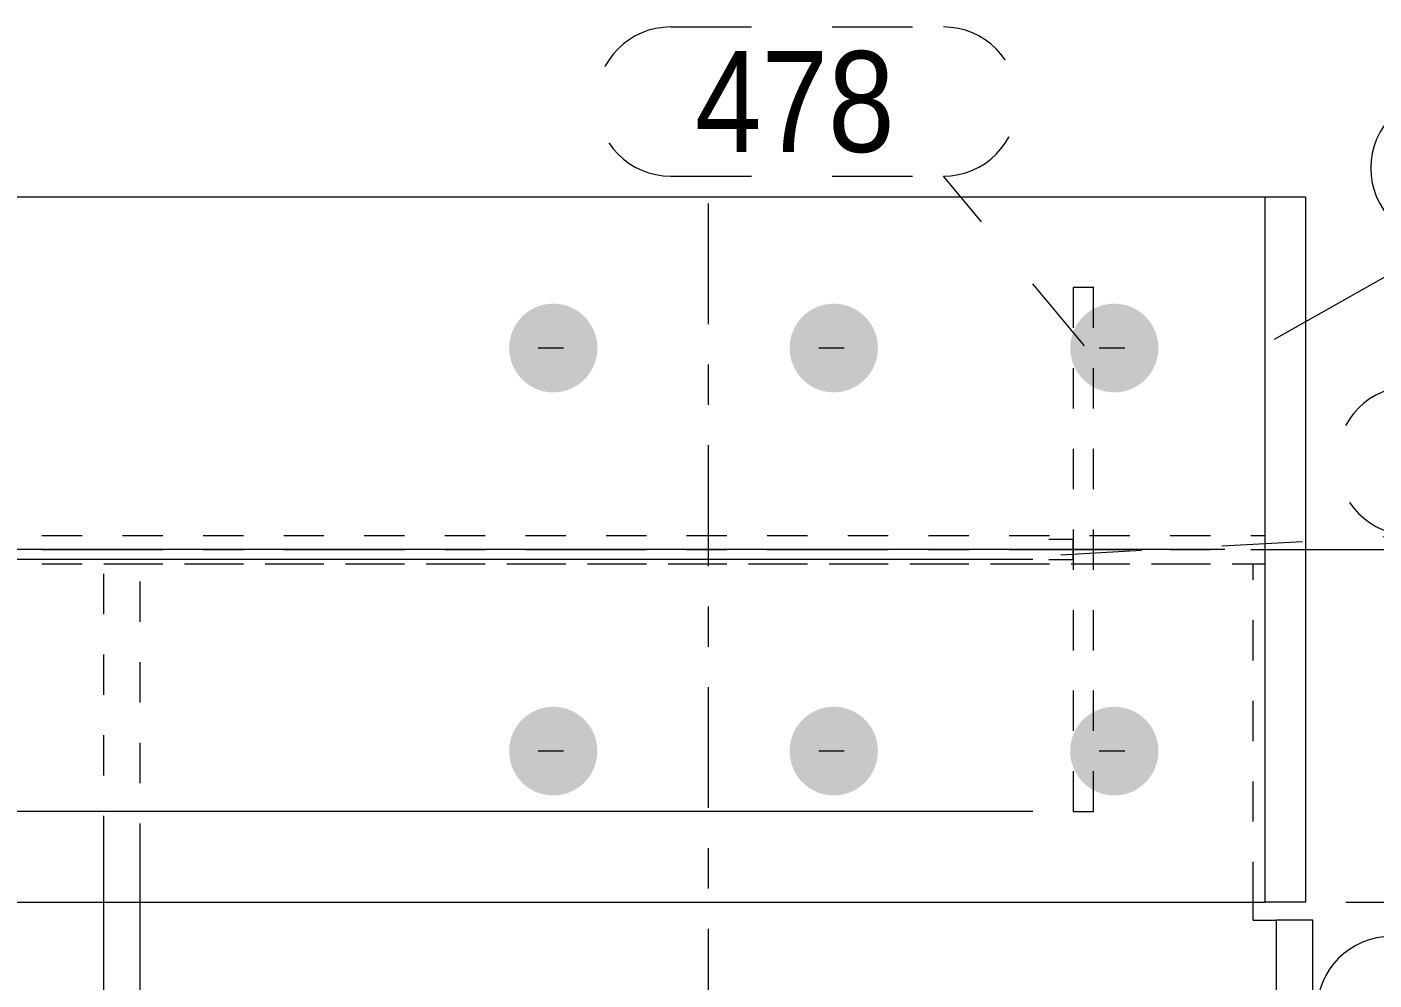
# Model space of a CAD drawing. Header units: millimetres. Extents: x 2 to 825, y 1 to 579.
# Drawn here: x 594.41 to 627.84, y 357.94 to 381.58 of the extents above; entities that cross this region are included whole.
import ezdxf

# ---------------------------------------------------------------- set-up
doc = ezdxf.new("R2010")
doc.units = ezdxf.units.MM
for name, pattern in [('XKITLINE00', [0]), ('XKITLINE01', [4, 1, -1, 1, -1]), ('XKITLINE02', [4, 2, -2]), ('XKITLINE03', [6, 3, -1, 1, -1])]:
    doc.linetypes.add(name, pattern=pattern)
for name, color, linetype, lineweight in [('Bolt', 3, 'Continuous', 0), ('Dimensions', 7, 'Continuous', 0), ('Part', 2, 'Continuous', 0), ('PartMark', 7, 'Continuous', 0)]:
    doc.layers.add(name, color=color, linetype=linetype, lineweight=lineweight)
doc.styles.add('ARIAL', font='ARIAL.TTF')

# ---------------------------------------------------------------- blocks, each defined once
blk = doc.blocks.new('*A123')
at = {"layer": 'Bolt'}
for points in [[(608.568, 373.591), (608.567, 373.564), (608.565, 373.537), (608.563, 373.51), (608.56, 373.483), (608.556, 373.457), (608.552, 373.43), (608.547, 373.403), (608.542, 373.377), (608.536, 373.351), (608.529, 373.325), (608.521, 373.299), (608.513, 373.273), (608.504, 373.247), (608.495, 373.222), (608.485, 373.197), (608.474, 373.172), (608.463, 373.148), (608.451, 373.123), (608.439, 373.099), (608.426, 373.076), (608.413, 373.053), (608.399, 373.03), (608.384, 373.007), (608.369, 372.985), (608.353, 372.963), (608.337, 372.941), (608.32, 372.92), (608.303, 372.9), (608.285, 372.879), (608.267, 372.86), (608.248, 372.84), (608.229, 372.821), (608.209, 372.803), (608.189, 372.785), (608.168, 372.768), (608.147, 372.751), (608.126, 372.735), (608.104, 372.719), (608.082, 372.703), (608.06, 372.689), (608.037, 372.675), (608.014, 372.661), (607.99, 372.648), (607.966, 372.635), (607.942, 372.624), (607.918, 372.612), (607.893, 372.602), (607.868, 372.592), (607.843, 372.582), (607.818, 372.574), (607.792, 372.565), (607.766, 372.558), (607.74, 372.551), (607.714, 372.545), (607.688, 372.539), (607.661, 372.534), (607.635, 372.53), (607.608, 372.526), (607.582, 372.523), (607.555, 372.521), (607.528, 372.519), (607.501, 372.518), (607.474, 372.518), (607.448, 372.518), (607.421, 372.519), (607.394, 372.521), (607.367, 372.523), (607.34, 372.526), (607.314, 372.53), (607.287, 372.534), (607.261, 372.539), (607.235, 372.545), (607.209, 372.551), (607.183, 372.558), (607.157, 372.565), (607.131, 372.574), (607.106, 372.582), (607.081, 372.592), (607.056, 372.602), (607.031, 372.612), (607.007, 372.624), (606.983, 372.635), (606.959, 372.648), (606.935, 372.661), (606.912, 372.675), (606.889, 372.689), (606.867, 372.703), (606.844, 372.719), (606.823, 372.735), (606.801, 372.751), (606.78, 372.768), (606.76, 372.785), (606.74, 372.803), (606.72, 372.821), (606.701, 372.84), (606.682, 372.86), (606.664, 372.879), (606.646, 372.9), (606.629, 372.92), (606.612, 372.941), (606.596, 372.963), (606.58, 372.985), (606.565, 373.007), (606.55, 373.03), (606.536, 373.053), (606.523, 373.076), (606.51, 373.099), (606.497, 373.123), (606.485, 373.148), (606.474, 373.172), (606.464, 373.197), (606.454, 373.222), (606.444, 373.247), (606.436, 373.273), (606.428, 373.299), (606.42, 373.325), (606.413, 373.351), (606.407, 373.377), (606.401, 373.403), (606.397, 373.43), (606.392, 373.457), (606.389, 373.483), (606.386, 373.51), (606.383, 373.537), (606.382, 373.564), (606.381, 373.591), (606.38, 373.618), (606.381, 373.645), (606.382, 373.672), (606.383, 373.699), (606.386, 373.726), (606.389, 373.753), (606.392, 373.779), (606.397, 373.806), (606.401, 373.833), (606.407, 373.859), (606.413, 373.885), (606.42, 373.911), (606.428, 373.937), (606.436, 373.963), (606.444, 373.989), (606.454, 374.014), (606.464, 374.039), (606.474, 374.064), (606.485, 374.088), (606.497, 374.113), (606.51, 374.137), (606.523, 374.16), (606.536, 374.184), (606.55, 374.207), (606.565, 374.229), (606.58, 374.251), (606.596, 374.273), (606.612, 374.295), (606.629, 374.316), (606.646, 374.337), (606.664, 374.357), (606.682, 374.377), (606.701, 374.396), (606.72, 374.415), (606.74, 374.433), (606.76, 374.451), (606.78, 374.468), (606.801, 374.485), (606.823, 374.502), (606.844, 374.517), (606.867, 374.533), (606.889, 374.547), (606.912, 374.562), (606.935, 374.575), (606.959, 374.588), (606.983, 374.601), (607.007, 374.612), (607.031, 374.624), (607.056, 374.634), (607.081, 374.644), (607.106, 374.654), (607.131, 374.663), (607.157, 374.671), (607.183, 374.678), (607.209, 374.685), (607.235, 374.691), (607.261, 374.697), (607.287, 374.702), (607.314, 374.706), (607.34, 374.71), (607.367, 374.713), (607.394, 374.715), (607.421, 374.717), (607.448, 374.718), (607.474, 374.718), (607.501, 374.718), (607.528, 374.717), (607.555, 374.715), (607.582, 374.713), (607.608, 374.71), (607.635, 374.706), (607.661, 374.702), (607.688, 374.697), (607.714, 374.691), (607.74, 374.685), (607.766, 374.678), (607.792, 374.671), (607.818, 374.663), (607.843, 374.654), (607.868, 374.644), (607.893, 374.634), (607.918, 374.624), (607.942, 374.612), (607.966, 374.601), (607.99, 374.588), (608.014, 374.575), (608.037, 374.562), (608.06, 374.547), (608.082, 374.533), (608.104, 374.517), (608.126, 374.502), (608.147, 374.485), (608.168, 374.468), (608.189, 374.451), (608.209, 374.433), (608.229, 374.415), (608.248, 374.396), (608.267, 374.377), (608.285, 374.357), (608.303, 374.337), (608.32, 374.316), (608.337, 374.295), (608.353, 374.273), (608.369, 374.251), (608.384, 374.229), (608.399, 374.207), (608.413, 374.184), (608.426, 374.16), (608.439, 374.137), (608.451, 374.113), (608.463, 374.088), (608.474, 374.064), (608.485, 374.039), (608.495, 374.014), (608.504, 373.989), (608.513, 373.963), (608.521, 373.937), (608.529, 373.911), (608.536, 373.885), (608.542, 373.859), (608.547, 373.833), (608.552, 373.806), (608.556, 373.779), (608.56, 373.753), (608.563, 373.726), (608.565, 373.699), (608.567, 373.672), (608.568, 373.645), (608.568, 373.618)], [(615.529, 373.591), (615.528, 373.564), (615.527, 373.537), (615.524, 373.51), (615.521, 373.483), (615.518, 373.457), (615.514, 373.43), (615.509, 373.403), (615.503, 373.377), (615.497, 373.351), (615.49, 373.325), (615.483, 373.299), (615.474, 373.273), (615.466, 373.247), (615.456, 373.222), (615.446, 373.197), (615.436, 373.172), (615.425, 373.148), (615.413, 373.123), (615.401, 373.099), (615.388, 373.076), (615.374, 373.053), (615.36, 373.03), (615.345, 373.007), (615.33, 372.985), (615.314, 372.963), (615.298, 372.941), (615.281, 372.92), (615.264, 372.9), (615.246, 372.879), (615.228, 372.86), (615.209, 372.84), (615.19, 372.821), (615.17, 372.803), (615.15, 372.785), (615.13, 372.768), (615.109, 372.751), (615.087, 372.735), (615.066, 372.719), (615.044, 372.703), (615.021, 372.689), (614.998, 372.675), (614.975, 372.661), (614.951, 372.648), (614.928, 372.635), (614.903, 372.624), (614.879, 372.612), (614.854, 372.602), (614.829, 372.592), (614.804, 372.582), (614.779, 372.574), (614.753, 372.565), (614.728, 372.558), (614.702, 372.551), (614.675, 372.545), (614.649, 372.539), (614.623, 372.534), (614.596, 372.53), (614.57, 372.526), (614.543, 372.523), (614.516, 372.521), (614.489, 372.519), (614.463, 372.518), (614.436, 372.518), (614.409, 372.518), (614.382, 372.519), (614.355, 372.521), (614.329, 372.523), (614.302, 372.526), (614.275, 372.53), (614.249, 372.534), (614.222, 372.539), (614.196, 372.545), (614.17, 372.551), (614.144, 372.558), (614.118, 372.565), (614.093, 372.574), (614.067, 372.582), (614.042, 372.592), (614.017, 372.602), (613.992, 372.612), (613.968, 372.624), (613.944, 372.635), (613.92, 372.648), (613.897, 372.661), (613.873, 372.675), (613.85, 372.689), (613.828, 372.703), (613.806, 372.719), (613.784, 372.735), (613.763, 372.751), (613.742, 372.768), (613.721, 372.785), (613.701, 372.803), (613.681, 372.821), (613.662, 372.84), (613.643, 372.86), (613.625, 372.879), (613.607, 372.9), (613.59, 372.92), (613.573, 372.941), (613.557, 372.963), (613.541, 372.985), (613.526, 373.007), (613.512, 373.03), (613.497, 373.053), (613.484, 373.076), (613.471, 373.099), (613.459, 373.123), (613.447, 373.148), (613.436, 373.172), (613.425, 373.197), (613.415, 373.222), (613.406, 373.247), (613.397, 373.273), (613.389, 373.299), (613.381, 373.325), (613.375, 373.351), (613.368, 373.377), (613.363, 373.403), (613.358, 373.43), (613.354, 373.457), (613.35, 373.483), (613.347, 373.51), (613.345, 373.537), (613.343, 373.564), (613.342, 373.591), (613.342, 373.618), (613.342, 373.645), (613.343, 373.672), (613.345, 373.699), (613.347, 373.726), (613.35, 373.753), (613.354, 373.779), (613.358, 373.806), (613.363, 373.833), (613.368, 373.859), (613.375, 373.885), (613.381, 373.911), (613.389, 373.937), (613.397, 373.963), (613.406, 373.989), (613.415, 374.014), (613.425, 374.039), (613.436, 374.064), (613.447, 374.088), (613.459, 374.113), (613.471, 374.137), (613.484, 374.16), (613.497, 374.184), (613.512, 374.207), (613.526, 374.229), (613.541, 374.251), (613.557, 374.273), (613.573, 374.295), (613.59, 374.316), (613.607, 374.337), (613.625, 374.357), (613.643, 374.377), (613.662, 374.396), (613.681, 374.415), (613.701, 374.433), (613.721, 374.451), (613.742, 374.468), (613.763, 374.485), (613.784, 374.502), (613.806, 374.517), (613.828, 374.533), (613.85, 374.547), (613.873, 374.562), (613.897, 374.575), (613.92, 374.588), (613.944, 374.601), (613.968, 374.612), (613.992, 374.624), (614.017, 374.634), (614.042, 374.644), (614.067, 374.654), (614.093, 374.663), (614.118, 374.671), (614.144, 374.678), (614.17, 374.685), (614.196, 374.691), (614.222, 374.697), (614.249, 374.702), (614.275, 374.706), (614.302, 374.71), (614.329, 374.713), (614.355, 374.715), (614.382, 374.717), (614.409, 374.718), (614.436, 374.718), (614.463, 374.718), (614.489, 374.717), (614.516, 374.715), (614.543, 374.713), (614.57, 374.71), (614.596, 374.706), (614.623, 374.702), (614.649, 374.697), (614.675, 374.691), (614.702, 374.685), (614.728, 374.678), (614.753, 374.671), (614.779, 374.663), (614.804, 374.654), (614.829, 374.644), (614.854, 374.634), (614.879, 374.624), (614.903, 374.612), (614.928, 374.601), (614.951, 374.588), (614.975, 374.575), (614.998, 374.562), (615.021, 374.547), (615.044, 374.533), (615.066, 374.517), (615.087, 374.502), (615.109, 374.485), (615.13, 374.468), (615.15, 374.451), (615.17, 374.433), (615.19, 374.415), (615.209, 374.396), (615.228, 374.377), (615.246, 374.357), (615.264, 374.337), (615.281, 374.316), (615.298, 374.295), (615.314, 374.273), (615.33, 374.251), (615.345, 374.229), (615.36, 374.207), (615.374, 374.184), (615.388, 374.16), (615.401, 374.137), (615.413, 374.113), (615.425, 374.088), (615.436, 374.064), (615.446, 374.039), (615.456, 374.014), (615.466, 373.989), (615.474, 373.963), (615.483, 373.937), (615.49, 373.911), (615.497, 373.885), (615.503, 373.859), (615.509, 373.833), (615.514, 373.806), (615.518, 373.779), (615.521, 373.753), (615.524, 373.726), (615.527, 373.699), (615.528, 373.672), (615.529, 373.645), (615.53, 373.618)], [(622.491, 373.591), (622.49, 373.564), (622.488, 373.537), (622.486, 373.51), (622.483, 373.483), (622.479, 373.457), (622.475, 373.43), (622.47, 373.403), (622.464, 373.377), (622.458, 373.351), (622.451, 373.325), (622.444, 373.299), (622.436, 373.273), (622.427, 373.247), (622.418, 373.222), (622.408, 373.197), (622.397, 373.172), (622.386, 373.148), (622.374, 373.123), (622.362, 373.099), (622.349, 373.076), (622.335, 373.053), (622.321, 373.03), (622.307, 373.007), (622.292, 372.985), (622.276, 372.963), (622.26, 372.941), (622.243, 372.92), (622.225, 372.9), (622.208, 372.879), (622.189, 372.86), (622.171, 372.84), (622.151, 372.821), (622.132, 372.803), (622.112, 372.785), (622.091, 372.768), (622.07, 372.751), (622.049, 372.735), (622.027, 372.719), (622.005, 372.703), (621.982, 372.689), (621.96, 372.675), (621.936, 372.661), (621.913, 372.648), (621.889, 372.635), (621.865, 372.624), (621.84, 372.612), (621.816, 372.602), (621.791, 372.592), (621.766, 372.582), (621.74, 372.574), (621.715, 372.565), (621.689, 372.558), (621.663, 372.551), (621.637, 372.545), (621.611, 372.539), (621.584, 372.534), (621.558, 372.53), (621.531, 372.526), (621.504, 372.523), (621.478, 372.521), (621.451, 372.519), (621.424, 372.518), (621.397, 372.518), (621.37, 372.518), (621.343, 372.519), (621.317, 372.521), (621.29, 372.523), (621.263, 372.526), (621.237, 372.53), (621.21, 372.534), (621.184, 372.539), (621.157, 372.545), (621.131, 372.551), (621.105, 372.558), (621.08, 372.565), (621.054, 372.574), (621.029, 372.582), (621.003, 372.592), (620.979, 372.602), (620.954, 372.612), (620.929, 372.624), (620.905, 372.635), (620.881, 372.648), (620.858, 372.661), (620.835, 372.675), (620.812, 372.689), (620.789, 372.703), (620.767, 372.719), (620.745, 372.735), (620.724, 372.751), (620.703, 372.768), (620.683, 372.785), (620.662, 372.803), (620.643, 372.821), (620.624, 372.84), (620.605, 372.86), (620.587, 372.879), (620.569, 372.9), (620.552, 372.92), (620.535, 372.941), (620.518, 372.963), (620.503, 372.985), (620.488, 373.007), (620.473, 373.03), (620.459, 373.053), (620.445, 373.076), (620.432, 373.099), (620.42, 373.123), (620.408, 373.148), (620.397, 373.172), (620.386, 373.197), (620.377, 373.222), (620.367, 373.247), (620.358, 373.273), (620.35, 373.299), (620.343, 373.325), (620.336, 373.351), (620.33, 373.377), (620.324, 373.403), (620.319, 373.43), (620.315, 373.457), (620.311, 373.483), (620.308, 373.51), (620.306, 373.537), (620.305, 373.564), (620.304, 373.591), (620.303, 373.618), (620.304, 373.645), (620.305, 373.672), (620.306, 373.699), (620.308, 373.726), (620.311, 373.753), (620.315, 373.779), (620.319, 373.806), (620.324, 373.833), (620.33, 373.859), (620.336, 373.885), (620.343, 373.911), (620.35, 373.937), (620.358, 373.963), (620.367, 373.989), (620.377, 374.014), (620.386, 374.039), (620.397, 374.064), (620.408, 374.088), (620.42, 374.113), (620.432, 374.137), (620.445, 374.16), (620.459, 374.184), (620.473, 374.207), (620.488, 374.229), (620.503, 374.251), (620.518, 374.273), (620.535, 374.295), (620.552, 374.316), (620.569, 374.337), (620.587, 374.357), (620.605, 374.377), (620.624, 374.396), (620.643, 374.415), (620.662, 374.433), (620.683, 374.451), (620.703, 374.468), (620.724, 374.485), (620.745, 374.502), (620.767, 374.517), (620.789, 374.533), (620.812, 374.547), (620.835, 374.562), (620.858, 374.575), (620.881, 374.588), (620.905, 374.601), (620.929, 374.612), (620.954, 374.624), (620.979, 374.634), (621.003, 374.644), (621.029, 374.654), (621.054, 374.663), (621.08, 374.671), (621.105, 374.678), (621.131, 374.685), (621.157, 374.691), (621.184, 374.697), (621.21, 374.702), (621.237, 374.706), (621.263, 374.71), (621.29, 374.713), (621.317, 374.715), (621.343, 374.717), (621.37, 374.718), (621.397, 374.718), (621.424, 374.718), (621.451, 374.717), (621.478, 374.715), (621.504, 374.713), (621.531, 374.71), (621.558, 374.706), (621.584, 374.702), (621.611, 374.697), (621.637, 374.691), (621.663, 374.685), (621.689, 374.678), (621.715, 374.671), (621.74, 374.663), (621.766, 374.654), (621.791, 374.644), (621.816, 374.634), (621.84, 374.624), (621.865, 374.612), (621.889, 374.601), (621.913, 374.588), (621.936, 374.575), (621.96, 374.562), (621.982, 374.547), (622.005, 374.533), (622.027, 374.517), (622.049, 374.502), (622.07, 374.485), (622.091, 374.468), (622.112, 374.451), (622.132, 374.433), (622.151, 374.415), (622.171, 374.396), (622.189, 374.377), (622.208, 374.357), (622.225, 374.337), (622.243, 374.316), (622.26, 374.295), (622.276, 374.273), (622.292, 374.251), (622.307, 374.229), (622.321, 374.207), (622.335, 374.184), (622.349, 374.16), (622.362, 374.137), (622.374, 374.113), (622.386, 374.088), (622.397, 374.064), (622.408, 374.039), (622.418, 374.014), (622.427, 373.989), (622.436, 373.963), (622.444, 373.937), (622.451, 373.911), (622.458, 373.885), (622.464, 373.859), (622.47, 373.833), (622.475, 373.806), (622.479, 373.779), (622.483, 373.753), (622.486, 373.726), (622.488, 373.699), (622.49, 373.672), (622.491, 373.645), (622.491, 373.618)], [(608.568, 363.591), (608.567, 363.564), (608.565, 363.537), (608.563, 363.51), (608.56, 363.483), (608.556, 363.457), (608.552, 363.43), (608.547, 363.403), (608.542, 363.377), (608.536, 363.351), (608.529, 363.325), (608.521, 363.299), (608.513, 363.273), (608.504, 363.247), (608.495, 363.222), (608.485, 363.197), (608.474, 363.172), (608.463, 363.148), (608.451, 363.123), (608.439, 363.099), (608.426, 363.076), (608.413, 363.053), (608.399, 363.03), (608.384, 363.007), (608.369, 362.985), (608.353, 362.963), (608.337, 362.941), (608.32, 362.92), (608.303, 362.9), (608.285, 362.879), (608.267, 362.86), (608.248, 362.84), (608.229, 362.821), (608.209, 362.803), (608.189, 362.785), (608.168, 362.768), (608.147, 362.751), (608.126, 362.735), (608.104, 362.719), (608.082, 362.703), (608.06, 362.689), (608.037, 362.675), (608.014, 362.661), (607.99, 362.648), (607.966, 362.635), (607.942, 362.624), (607.918, 362.612), (607.893, 362.602), (607.868, 362.592), (607.843, 362.582), (607.818, 362.574), (607.792, 362.565), (607.766, 362.558), (607.74, 362.551), (607.714, 362.545), (607.688, 362.539), (607.661, 362.534), (607.635, 362.53), (607.608, 362.526), (607.582, 362.523), (607.555, 362.521), (607.528, 362.519), (607.501, 362.518), (607.474, 362.518), (607.448, 362.518), (607.421, 362.519), (607.394, 362.521), (607.367, 362.523), (607.34, 362.526), (607.314, 362.53), (607.287, 362.534), (607.261, 362.539), (607.235, 362.545), (607.209, 362.551), (607.183, 362.558), (607.157, 362.565), (607.131, 362.574), (607.106, 362.582), (607.081, 362.592), (607.056, 362.602), (607.031, 362.612), (607.007, 362.624), (606.983, 362.635), (606.959, 362.648), (606.935, 362.661), (606.912, 362.675), (606.889, 362.689), (606.867, 362.703), (606.844, 362.719), (606.823, 362.735), (606.801, 362.751), (606.78, 362.768), (606.76, 362.785), (606.74, 362.803), (606.72, 362.821), (606.701, 362.84), (606.682, 362.86), (606.664, 362.879), (606.646, 362.9), (606.629, 362.92), (606.612, 362.941), (606.596, 362.963), (606.58, 362.985), (606.565, 363.007), (606.55, 363.03), (606.536, 363.053), (606.523, 363.076), (606.51, 363.099), (606.497, 363.123), (606.485, 363.148), (606.474, 363.172), (606.464, 363.197), (606.454, 363.222), (606.444, 363.247), (606.436, 363.273), (606.428, 363.299), (606.42, 363.325), (606.413, 363.351), (606.407, 363.377), (606.401, 363.403), (606.397, 363.43), (606.392, 363.457), (606.389, 363.483), (606.386, 363.51), (606.383, 363.537), (606.382, 363.564), (606.381, 363.591), (606.38, 363.618), (606.381, 363.645), (606.382, 363.672), (606.383, 363.699), (606.386, 363.726), (606.389, 363.753), (606.392, 363.779), (606.397, 363.806), (606.401, 363.833), (606.407, 363.859), (606.413, 363.885), (606.42, 363.911), (606.428, 363.937), (606.436, 363.963), (606.444, 363.989), (606.454, 364.014), (606.464, 364.039), (606.474, 364.064), (606.485, 364.088), (606.497, 364.113), (606.51, 364.137), (606.523, 364.16), (606.536, 364.184), (606.55, 364.207), (606.565, 364.229), (606.58, 364.251), (606.596, 364.273), (606.612, 364.295), (606.629, 364.316), (606.646, 364.337), (606.664, 364.357), (606.682, 364.377), (606.701, 364.396), (606.72, 364.415), (606.74, 364.433), (606.76, 364.451), (606.78, 364.468), (606.801, 364.485), (606.823, 364.502), (606.844, 364.517), (606.867, 364.533), (606.889, 364.547), (606.912, 364.562), (606.935, 364.575), (606.959, 364.588), (606.983, 364.601), (607.007, 364.612), (607.031, 364.624), (607.056, 364.634), (607.081, 364.644), (607.106, 364.654), (607.131, 364.663), (607.157, 364.671), (607.183, 364.678), (607.209, 364.685), (607.235, 364.691), (607.261, 364.697), (607.287, 364.702), (607.314, 364.706), (607.34, 364.71), (607.367, 364.713), (607.394, 364.715), (607.421, 364.717), (607.448, 364.718), (607.474, 364.718), (607.501, 364.718), (607.528, 364.717), (607.555, 364.715), (607.582, 364.713), (607.608, 364.71), (607.635, 364.706), (607.661, 364.702), (607.688, 364.697), (607.714, 364.691), (607.74, 364.685), (607.766, 364.678), (607.792, 364.671), (607.818, 364.663), (607.843, 364.654), (607.868, 364.644), (607.893, 364.634), (607.918, 364.624), (607.942, 364.612), (607.966, 364.601), (607.99, 364.588), (608.014, 364.575), (608.037, 364.562), (608.06, 364.547), (608.082, 364.533), (608.104, 364.517), (608.126, 364.502), (608.147, 364.485), (608.168, 364.468), (608.189, 364.451), (608.209, 364.433), (608.229, 364.415), (608.248, 364.396), (608.267, 364.377), (608.285, 364.357), (608.303, 364.337), (608.32, 364.316), (608.337, 364.295), (608.353, 364.273), (608.369, 364.251), (608.384, 364.229), (608.399, 364.207), (608.413, 364.184), (608.426, 364.16), (608.439, 364.137), (608.451, 364.113), (608.463, 364.088), (608.474, 364.064), (608.485, 364.039), (608.495, 364.014), (608.504, 363.989), (608.513, 363.963), (608.521, 363.937), (608.529, 363.911), (608.536, 363.885), (608.542, 363.859), (608.547, 363.833), (608.552, 363.806), (608.556, 363.779), (608.56, 363.753), (608.563, 363.726), (608.565, 363.699), (608.567, 363.672), (608.568, 363.645), (608.568, 363.618)], [(615.529, 363.591), (615.528, 363.564), (615.527, 363.537), (615.524, 363.51), (615.521, 363.483), (615.518, 363.457), (615.514, 363.43), (615.509, 363.403), (615.503, 363.377), (615.497, 363.351), (615.49, 363.325), (615.483, 363.299), (615.474, 363.273), (615.466, 363.247), (615.456, 363.222), (615.446, 363.197), (615.436, 363.172), (615.425, 363.148), (615.413, 363.123), (615.401, 363.099), (615.388, 363.076), (615.374, 363.053), (615.36, 363.03), (615.345, 363.007), (615.33, 362.985), (615.314, 362.963), (615.298, 362.941), (615.281, 362.92), (615.264, 362.9), (615.246, 362.879), (615.228, 362.86), (615.209, 362.84), (615.19, 362.821), (615.17, 362.803), (615.15, 362.785), (615.13, 362.768), (615.109, 362.751), (615.087, 362.735), (615.066, 362.719), (615.044, 362.703), (615.021, 362.689), (614.998, 362.675), (614.975, 362.661), (614.951, 362.648), (614.928, 362.635), (614.903, 362.624), (614.879, 362.612), (614.854, 362.602), (614.829, 362.592), (614.804, 362.582), (614.779, 362.574), (614.753, 362.565), (614.728, 362.558), (614.702, 362.551), (614.675, 362.545), (614.649, 362.539), (614.623, 362.534), (614.596, 362.53), (614.57, 362.526), (614.543, 362.523), (614.516, 362.521), (614.489, 362.519), (614.463, 362.518), (614.436, 362.518), (614.409, 362.518), (614.382, 362.519), (614.355, 362.521), (614.329, 362.523), (614.302, 362.526), (614.275, 362.53), (614.249, 362.534), (614.222, 362.539), (614.196, 362.545), (614.17, 362.551), (614.144, 362.558), (614.118, 362.565), (614.093, 362.574), (614.067, 362.582), (614.042, 362.592), (614.017, 362.602), (613.992, 362.612), (613.968, 362.624), (613.944, 362.635), (613.92, 362.648), (613.897, 362.661), (613.873, 362.675), (613.85, 362.689), (613.828, 362.703), (613.806, 362.719), (613.784, 362.735), (613.763, 362.751), (613.742, 362.768), (613.721, 362.785), (613.701, 362.803), (613.681, 362.821), (613.662, 362.84), (613.643, 362.86), (613.625, 362.879), (613.607, 362.9), (613.59, 362.92), (613.573, 362.941), (613.557, 362.963), (613.541, 362.985), (613.526, 363.007), (613.512, 363.03), (613.497, 363.053), (613.484, 363.076), (613.471, 363.099), (613.459, 363.123), (613.447, 363.148), (613.436, 363.172), (613.425, 363.197), (613.415, 363.222), (613.406, 363.247), (613.397, 363.273), (613.389, 363.299), (613.381, 363.325), (613.375, 363.351), (613.368, 363.377), (613.363, 363.403), (613.358, 363.43), (613.354, 363.457), (613.35, 363.483), (613.347, 363.51), (613.345, 363.537), (613.343, 363.564), (613.342, 363.591), (613.342, 363.618), (613.342, 363.645), (613.343, 363.672), (613.345, 363.699), (613.347, 363.726), (613.35, 363.753), (613.354, 363.779), (613.358, 363.806), (613.363, 363.833), (613.368, 363.859), (613.375, 363.885), (613.381, 363.911), (613.389, 363.937), (613.397, 363.963), (613.406, 363.989), (613.415, 364.014), (613.425, 364.039), (613.436, 364.064), (613.447, 364.088), (613.459, 364.113), (613.471, 364.137), (613.484, 364.16), (613.497, 364.184), (613.512, 364.207), (613.526, 364.229), (613.541, 364.251), (613.557, 364.273), (613.573, 364.295), (613.59, 364.316), (613.607, 364.337), (613.625, 364.357), (613.643, 364.377), (613.662, 364.396), (613.681, 364.415), (613.701, 364.433), (613.721, 364.451), (613.742, 364.468), (613.763, 364.485), (613.784, 364.502), (613.806, 364.517), (613.828, 364.533), (613.85, 364.547), (613.873, 364.562), (613.897, 364.575), (613.92, 364.588), (613.944, 364.601), (613.968, 364.612), (613.992, 364.624), (614.017, 364.634), (614.042, 364.644), (614.067, 364.654), (614.093, 364.663), (614.118, 364.671), (614.144, 364.678), (614.17, 364.685), (614.196, 364.691), (614.222, 364.697), (614.249, 364.702), (614.275, 364.706), (614.302, 364.71), (614.329, 364.713), (614.355, 364.715), (614.382, 364.717), (614.409, 364.718), (614.436, 364.718), (614.463, 364.718), (614.489, 364.717), (614.516, 364.715), (614.543, 364.713), (614.57, 364.71), (614.596, 364.706), (614.623, 364.702), (614.649, 364.697), (614.675, 364.691), (614.702, 364.685), (614.728, 364.678), (614.753, 364.671), (614.779, 364.663), (614.804, 364.654), (614.829, 364.644), (614.854, 364.634), (614.879, 364.624), (614.903, 364.612), (614.928, 364.601), (614.951, 364.588), (614.975, 364.575), (614.998, 364.562), (615.021, 364.547), (615.044, 364.533), (615.066, 364.517), (615.087, 364.502), (615.109, 364.485), (615.13, 364.468), (615.15, 364.451), (615.17, 364.433), (615.19, 364.415), (615.209, 364.396), (615.228, 364.377), (615.246, 364.357), (615.264, 364.337), (615.281, 364.316), (615.298, 364.295), (615.314, 364.273), (615.33, 364.251), (615.345, 364.229), (615.36, 364.207), (615.374, 364.184), (615.388, 364.16), (615.401, 364.137), (615.413, 364.113), (615.425, 364.088), (615.436, 364.064), (615.446, 364.039), (615.456, 364.014), (615.466, 363.989), (615.474, 363.963), (615.483, 363.937), (615.49, 363.911), (615.497, 363.885), (615.503, 363.859), (615.509, 363.833), (615.514, 363.806), (615.518, 363.779), (615.521, 363.753), (615.524, 363.726), (615.527, 363.699), (615.528, 363.672), (615.529, 363.645), (615.53, 363.618)], [(622.491, 363.591), (622.49, 363.564), (622.488, 363.537), (622.486, 363.51), (622.483, 363.483), (622.479, 363.457), (622.475, 363.43), (622.47, 363.403), (622.464, 363.377), (622.458, 363.351), (622.451, 363.325), (622.444, 363.299), (622.436, 363.273), (622.427, 363.247), (622.418, 363.222), (622.408, 363.197), (622.397, 363.172), (622.386, 363.148), (622.374, 363.123), (622.362, 363.099), (622.349, 363.076), (622.335, 363.053), (622.321, 363.03), (622.307, 363.007), (622.292, 362.985), (622.276, 362.963), (622.26, 362.941), (622.243, 362.92), (622.225, 362.9), (622.208, 362.879), (622.189, 362.86), (622.171, 362.84), (622.151, 362.821), (622.132, 362.803), (622.112, 362.785), (622.091, 362.768), (622.07, 362.751), (622.049, 362.735), (622.027, 362.719), (622.005, 362.703), (621.982, 362.689), (621.96, 362.675), (621.936, 362.661), (621.913, 362.648), (621.889, 362.635), (621.865, 362.624), (621.84, 362.612), (621.816, 362.602), (621.791, 362.592), (621.766, 362.582), (621.74, 362.574), (621.715, 362.565), (621.689, 362.558), (621.663, 362.551), (621.637, 362.545), (621.611, 362.539), (621.584, 362.534), (621.558, 362.53), (621.531, 362.526), (621.504, 362.523), (621.478, 362.521), (621.451, 362.519), (621.424, 362.518), (621.397, 362.518), (621.37, 362.518), (621.343, 362.519), (621.317, 362.521), (621.29, 362.523), (621.263, 362.526), (621.237, 362.53), (621.21, 362.534), (621.184, 362.539), (621.157, 362.545), (621.131, 362.551), (621.105, 362.558), (621.08, 362.565), (621.054, 362.574), (621.029, 362.582), (621.003, 362.592), (620.979, 362.602), (620.954, 362.612), (620.929, 362.624), (620.905, 362.635), (620.881, 362.648), (620.858, 362.661), (620.835, 362.675), (620.812, 362.689), (620.789, 362.703), (620.767, 362.719), (620.745, 362.735), (620.724, 362.751), (620.703, 362.768), (620.683, 362.785), (620.662, 362.803), (620.643, 362.821), (620.624, 362.84), (620.605, 362.86), (620.587, 362.879), (620.569, 362.9), (620.552, 362.92), (620.535, 362.941), (620.518, 362.963), (620.503, 362.985), (620.488, 363.007), (620.473, 363.03), (620.459, 363.053), (620.445, 363.076), (620.432, 363.099), (620.42, 363.123), (620.408, 363.148), (620.397, 363.172), (620.386, 363.197), (620.377, 363.222), (620.367, 363.247), (620.358, 363.273), (620.35, 363.299), (620.343, 363.325), (620.336, 363.351), (620.33, 363.377), (620.324, 363.403), (620.319, 363.43), (620.315, 363.457), (620.311, 363.483), (620.308, 363.51), (620.306, 363.537), (620.305, 363.564), (620.304, 363.591), (620.303, 363.618), (620.304, 363.645), (620.305, 363.672), (620.306, 363.699), (620.308, 363.726), (620.311, 363.753), (620.315, 363.779), (620.319, 363.806), (620.324, 363.833), (620.33, 363.859), (620.336, 363.885), (620.343, 363.911), (620.35, 363.937), (620.358, 363.963), (620.367, 363.989), (620.377, 364.014), (620.386, 364.039), (620.397, 364.064), (620.408, 364.088), (620.42, 364.113), (620.432, 364.137), (620.445, 364.16), (620.459, 364.184), (620.473, 364.207), (620.488, 364.229), (620.503, 364.251), (620.518, 364.273), (620.535, 364.295), (620.552, 364.316), (620.569, 364.337), (620.587, 364.357), (620.605, 364.377), (620.624, 364.396), (620.643, 364.415), (620.662, 364.433), (620.683, 364.451), (620.703, 364.468), (620.724, 364.485), (620.745, 364.502), (620.767, 364.517), (620.789, 364.533), (620.812, 364.547), (620.835, 364.562), (620.858, 364.575), (620.881, 364.588), (620.905, 364.601), (620.929, 364.612), (620.954, 364.624), (620.979, 364.634), (621.003, 364.644), (621.029, 364.654), (621.054, 364.663), (621.08, 364.671), (621.105, 364.678), (621.131, 364.685), (621.157, 364.691), (621.184, 364.697), (621.21, 364.702), (621.237, 364.706), (621.263, 364.71), (621.29, 364.713), (621.317, 364.715), (621.343, 364.717), (621.37, 364.718), (621.397, 364.718), (621.424, 364.718), (621.451, 364.717), (621.478, 364.715), (621.504, 364.713), (621.531, 364.71), (621.558, 364.706), (621.584, 364.702), (621.611, 364.697), (621.637, 364.691), (621.663, 364.685), (621.689, 364.678), (621.715, 364.671), (621.74, 364.663), (621.766, 364.654), (621.791, 364.644), (621.816, 364.634), (621.84, 364.624), (621.865, 364.612), (621.889, 364.601), (621.913, 364.588), (621.936, 364.575), (621.96, 364.562), (621.982, 364.547), (622.005, 364.533), (622.027, 364.517), (622.049, 364.502), (622.07, 364.485), (622.091, 364.468), (622.112, 364.451), (622.132, 364.433), (622.151, 364.415), (622.171, 364.396), (622.189, 364.377), (622.208, 364.357), (622.225, 364.337), (622.243, 364.316), (622.26, 364.295), (622.276, 364.273), (622.292, 364.251), (622.307, 364.229), (622.321, 364.207), (622.335, 364.184), (622.349, 364.16), (622.362, 364.137), (622.374, 364.113), (622.386, 364.088), (622.397, 364.064), (622.408, 364.039), (622.418, 364.014), (622.427, 363.989), (622.436, 363.963), (622.444, 363.937), (622.451, 363.911), (622.458, 363.885), (622.464, 363.859), (622.47, 363.833), (622.475, 363.806), (622.479, 363.779), (622.483, 363.753), (622.486, 363.726), (622.488, 363.699), (622.49, 363.672), (622.491, 363.645), (622.491, 363.618)]]:
    blk.add_hatch(color=3, dxfattribs=at).paths.add_polyline_path(points, flags=17)
at = {"layer": 'Bolt', "color": 3, "linetype": 'XKITLINE00', "lineweight": 0}
for p, q in [((607.731, 373.618), (607.102, 373.618)), ((614.693, 373.618), (614.063, 373.618)), ((621.654, 373.618), (621.025, 373.618)), ((607.731, 363.618), (607.102, 363.618)), ((614.693, 363.618), (614.063, 363.618)), ((621.654, 363.618), (621.025, 363.618))]:
    blk.add_line(p, q, dxfattribs=at)
blk = doc.blocks.new('*A128')
at = {"layer": 'Part', "color": 2, "linetype": 'XKITLINE00', "lineweight": 0}
for p, q in [((498.785, 377.368), (625.139, 377.368)), ((625.139, 359.868), (625.139, 377.368)), ((498.785, 359.868), (596.322, 359.868)), ((597.222, 359.868), (625.139, 359.868))]:
    blk.add_line(p, q, dxfattribs=at)
at = {"layer": 'Part', "color": 7, "linetype": 'XKITLINE01', "lineweight": 0}
for p, q in [((498.785, 368.968), (625.139, 368.968)), ((498.785, 368.268), (625.139, 368.268)), ((596.322, 359.868), (597.222, 359.868))]:
    blk.add_line(p, q, dxfattribs=at)
at = {"layer": 'Part', "color": 7, "linetype": 'XKITLINE03', "lineweight": 0}
blk.add_line((498.785, 368.618), (635.084, 368.618), dxfattribs=at)
blk = doc.blocks.new('*A131')
at = {"layer": 'Part', "color": 2, "linetype": 'XKITLINE00', "lineweight": 0}
for p, q in [((625.139, 359.868), (625.139, 377.368)), ((625.139, 377.368), (626.139, 377.368)), ((626.139, 377.368), (626.139, 359.868)), ((626.139, 359.868), (625.139, 359.868))]:
    blk.add_line(p, q, dxfattribs=at)
blk = doc.blocks.new('*A132')
at = {"layer": 'Part', "color": 7, "linetype": 'XKITLINE01', "lineweight": 0}
for p, q in [((620.885, 375.118), (620.376, 375.118)), ((620.376, 375.118), (620.376, 362.118)), ((620.873, 375.118), (620.873, 362.118)), ((620.376, 362.118), (620.885, 362.118))]:
    blk.add_line(p, q, dxfattribs=at)
blk = doc.blocks.new('*A133')
at = {"layer": 'Part', "color": 7, "linetype": 'XKITLINE01', "lineweight": 0}
for p, q in [((620.376, 368.868), (619.77, 368.868)), ((620.376, 368.868), (620.382, 368.868)), ((620.376, 368.368), (620.376, 368.868)), ((619.77, 368.368), (620.382, 368.368))]:
    blk.add_line(p, q, dxfattribs=at)
blk = doc.blocks.new('*A136')
at = {"layer": 'Part', "color": 7, "linetype": 'XKITLINE03', "lineweight": 0}
blk.add_line((611.322, 377.207), (611.322, 334.294), dxfattribs=at)
at = {"layer": 'Part', "color": 7, "linetype": 'XKITLINE01', "lineweight": 0}
for p, q in [((596.322, 368.268), (624.839, 368.268)), ((596.322, 361.012), (596.322, 368.268)), ((597.222, 360.822), (597.222, 368.268)), ((624.839, 359.868), (624.839, 368.268)), ((596.322, 347.044), (596.322, 339.87)), ((597.222, 339.87), (597.222, 347.044)), ((625.422, 339.87), (625.422, 347.044)), ((626.322, 339.87), (626.322, 347.044)), ((596.322, 346.595), (597.222, 346.595)), ((625.422, 346.595), (626.322, 346.595)), ((597.222, 343.378), (625.422, 343.378)), ((597.222, 343.087), (625.422, 343.087)), ((596.322, 339.87), (597.222, 339.87)), ((625.422, 339.87), (626.322, 339.87))]:
    blk.add_line(p, q, dxfattribs=at)
at = {"layer": 'Part', "color": 2, "linetype": 'XKITLINE00', "lineweight": 0}
for p, q in [((596.322, 347.044), (596.322, 361.012)), ((597.222, 347.044), (597.222, 360.822)), ((624.839, 359.421), (624.839, 359.868)), ((624.839, 359.421), (625.422, 359.421)), ((625.422, 347.044), (625.422, 359.421)), ((626.322, 359.421), (625.422, 359.421)), ((626.322, 347.044), (626.322, 359.421))]:
    blk.add_line(p, q, dxfattribs=at)
blk = doc.blocks.new('*A336')
at = {"layer": 'Dimensions', "color": 7, "linetype": 'XKITLINE00', "lineweight": 0}
blk.add_line((626.139, 368.618), (642.373, 368.618), dxfattribs=at)
blk = doc.blocks.new('*A337')
at = {"layer": 'Dimensions', "color": 7, "linetype": 'XKITLINE00', "lineweight": 0}
for p, q in [((643.124, 369.467), (644.821, 367.77)), ((626.139, 368.618), (646.373, 368.618)), ((643.973, 359.868), (643.973, 368.618)), ((643.124, 360.717), (644.821, 359.02)), ((627.139, 359.868), (646.373, 359.868))]:
    blk.add_line(p, q, dxfattribs=at)
at = {"layer": 'Dimensions', "color": 3}
for p in [(643.973, 368.618), (643.973, 359.868)]:
    blk.add_point(p, dxfattribs=at)
at = {"layer": 'Dimensions', "color": 3, "style": 'ARIAL', "width": 0.85}
blk.add_text('88', height=3, rotation=90.0002, dxfattribs=at).set_placement((642.623, 362.018))
blk = doc.blocks.new('*A338')
at = {"layer": 'Dimensions', "color": 7, "linetype": 'XKITLINE00', "lineweight": 0}
for p, q in [((619.376, 368.368), (517.123, 368.368)), ((619.376, 362.118), (517.123, 362.118))]:
    blk.add_line(p, q, dxfattribs=at)
blk = doc.blocks.new('*A339')
at = {"layer": 'Dimensions', "color": 7, "linetype": 'XKITLINE00', "lineweight": 0}
for p, q in [((624.139, 368.618), (517.573, 368.618)), ((619.376, 368.368), (517.573, 368.368))]:
    blk.add_line(p, q, dxfattribs=at)
blk = doc.blocks.new('*A343')
at = {"layer": 'PartMark', "color": 7, "linetype": 'XKITLINE00', "lineweight": 0}
for p, q in [((626.422, 350.408), (626.422, 357.171)), ((630.122, 350.408), (630.122, 357.171))]:
    blk.add_line(p, q, dxfattribs=at)
for centre, start, end in [((628.272, 357.171), 360, 180), ((628.272, 350.408), 180, 360)]:
    blk.add_arc(centre, 1.85, start, end, dxfattribs=at)
at = {"layer": 'PartMark', "color": 3, "style": 'ARIAL', "width": 0.85}
blk.add_text('437', height=2.5, rotation=90.0002, dxfattribs=at).set_placement((629.522, 351.008))
blk = doc.blocks.new('*A346')
at = {"layer": 'PartMark', "color": 7, "linetype": 'XKITLINE02', "lineweight": 0}
for p, q in [((628.767, 372.671), (635.529, 372.671)), ((620.073, 368.491), (628.767, 368.971)), ((628.767, 368.971), (635.529, 368.971))]:
    blk.add_line(p, q, dxfattribs=at)
for centre, start, end in [((628.767, 370.821), 90, 270), ((635.529, 370.821), 270, 90)]:
    blk.add_arc(centre, 1.85, start, end, dxfattribs=at)
at = {"layer": 'PartMark', "color": 3, "style": 'ARIAL', "width": 0.85}
blk.add_text('505', height=2.5, dxfattribs=at).set_placement((629.367, 369.571))
blk = doc.blocks.new('*A347')
at = {"layer": 'PartMark', "color": 7, "linetype": 'XKITLINE02', "lineweight": 0}
for p, q in [((610.392, 381.583), (617.155, 381.583)), ((610.392, 377.883), (617.155, 377.883)), ((620.655, 373.671), (617.155, 377.883))]:
    blk.add_line(p, q, dxfattribs=at)
for centre, start, end in [((610.392, 379.733), 90, 270), ((617.155, 379.733), 270, 90)]:
    blk.add_arc(centre, 1.85, start, end, dxfattribs=at)
at = {"layer": 'PartMark', "color": 3, "style": 'ARIAL', "width": 0.85}
blk.add_text('478', height=2.5, dxfattribs=at).set_placement((610.992, 378.483))
blk = doc.blocks.new('*A348')
at = {"layer": 'PartMark', "color": 7, "linetype": 'XKITLINE00', "lineweight": 0}
for p, q in [((629.611, 379.931), (636.374, 379.931)), ((625.368, 373.839), (629.611, 376.231)), ((629.611, 376.231), (636.374, 376.231))]:
    blk.add_line(p, q, dxfattribs=at)
for centre, start, end in [((629.611, 378.081), 90, 270), ((636.374, 378.081), 270, 90)]:
    blk.add_arc(centre, 1.85, start, end, dxfattribs=at)
at = {"layer": 'PartMark', "color": 3, "style": 'ARIAL', "width": 0.85}
blk.add_text('408', height=2.5, dxfattribs=at).set_placement((630.211, 376.831))

msp = doc.modelspace()

# ---------------------------------------------------------------- block references
at = {"lineweight": 0}
for name in ['*A347', '*A348', '*A128', '*A136', '*A131', '*A132', '*A123', '*A346', '*A339', '*A336', '*A337', '*A338', '*A133', '*A343']:
    msp.add_blockref(name, (0, 0), dxfattribs=at)

doc.saveas('drawing.dxf')
